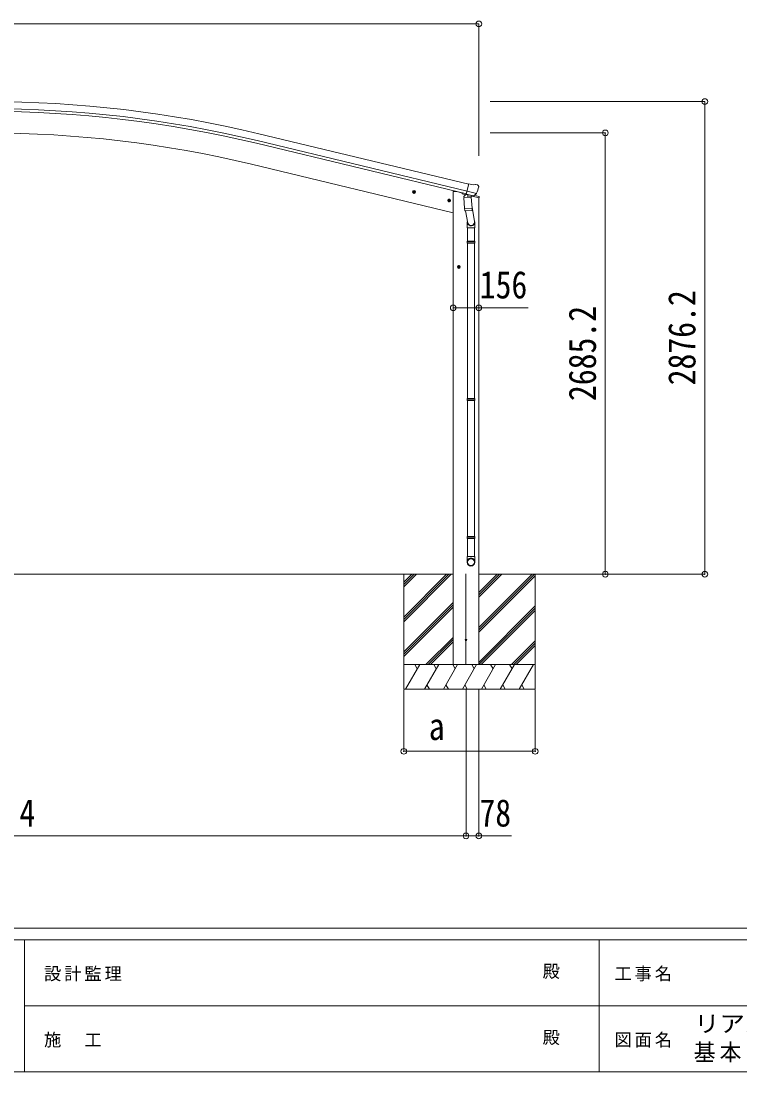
# Model space of a CAD drawing. Units: millimetres at full size. Extents: x -9783 to 9892, y -6828 to 6752.
# Drawn here: x -3991 to 388, y -6828 to -432 of the extents above; entities that cross this region are included whole.
import ezdxf
from ezdxf.enums import TextEntityAlignment as Align

# ---------------------------------------------------------------- set-up
doc = ezdxf.new("R2010")
doc.units = ezdxf.units.MM
doc.header["$LTSCALE"] = 35
doc.header["$PDMODE"] = 32
doc.header["$PDSIZE"] = 35
for name, color, linetype, lineweight in [('0-0_0', 7, 'Continuous', 9), ('0-1_本体', 4, 'Continuous', 9), ('0-2_部品', 7, 'Continuous', 9), ('0-8_PARTS2', 2, 'Continuous', 9), ('0-A_寸法', 6, 'Continuous', 9), ('F-0_240', 7, 'Continuous', 9)]:
    doc.layers.add(name, color=color, linetype=linetype, lineweight=lineweight)
doc.styles.add('ＭＳ ゴシック', font='')
doc.styles.get('ＭＳ ゴシック').set_extended_font_data('MS Gothic')

msp = doc.modelspace()

# ---------------------------------------------------------------- linework, layer by layer
at = {"layer": '0-0_0'}
for p, q in [((-7029.58, -3798.8), (-1359.43, -3798.8)), ((-1659.71, -3847.4), (-1611.11, -3798.79)), ((-1659.71, -3798.8), (-1659.71, -4498.8)), ((-1659.71, -4059.53), (-1398.98, -3798.8)), ((-1659.71, -4073.67), (-1384.84, -3798.8)), ((-1659.71, -4087.81), (-1370.69, -3798.8)), ((-1659.71, -3875.68), (-1582.83, -3798.8)), ((-1659.71, -3861.54), (-1596.97, -3798.8)), ((-1202.93, -3798.8), (-771.55, -3798.8)), ((-1202.93, -4123.24), (-878.48, -3798.8)), ((-1202.93, -4137.39), (-864.34, -3798.8)), ((-1202.93, -3939.4), (-1062.33, -3798.8)), ((-1202.93, -3925.26), (-1076.47, -3798.8)), ((-1202.93, -3911.11), (-1090.61, -3798.8)), ((-1202.93, -4151.53), (-859.71, -3808.31)), ((-859.71, -3798.8), (-859.71, -4498.8)), ((-1659.71, -4271.66), (-1358.93, -3970.88)), ((-1659.71, -4285.8), (-1358.93, -3985.02)), ((-1659.71, -4299.94), (-1358.93, -3999.16)), ((-1202.93, -4335.38), (-859.71, -3992.16)), ((-1202.21, -4348.8), (-859.71, -4006.3)), ((-1188.06, -4348.8), (-859.71, -4020.44)), ((-1524.72, -4348.8), (-1358.93, -4183.01)), ((-1510.57, -4348.8), (-1358.93, -4197.15)), ((-1496.43, -4348.8), (-1358.93, -4211.29)), ((-1004.22, -4348.8), (-859.71, -4204.29)), ((-990.07, -4348.8), (-859.71, -4218.43)), ((-975.93, -4348.8), (-859.71, -4232.58)), ((-859.71, -4348.8), (-1659.71, -4348.8)), ((-1649.42, -4498.8), (-1562.82, -4348.8)), ((-1577.82, -4374.78), (-1592.82, -4348.8)), ((-1533.95, -4498.8), (-1447.35, -4348.8)), ((-1462.35, -4374.78), (-1477.35, -4348.8)), ((-1418.48, -4498.8), (-1331.88, -4348.8)), ((-1346.88, -4374.78), (-1361.88, -4348.8)), ((-1326.71, -4348.8), (-1192.71, -4348.8)), ((-1303.01, -4498.8), (-1216.41, -4348.8)), ((-1231.41, -4374.78), (-1246.41, -4348.8)), ((-1187.54, -4498.8), (-1100.94, -4348.8)), ((-1115.94, -4374.78), (-1130.94, -4348.8)), ((-1072.07, -4498.8), (-985.47, -4348.8)), ((-1015.47, -4348.8), (-1000.47, -4374.78)), ((-956.6, -4498.8), (-870, -4348.8)), ((-1518.95, -4472.82), (-1503.95, -4498.8)), ((-1403.48, -4472.82), (-1388.48, -4498.8)), ((-1288.01, -4472.82), (-1273.01, -4498.8)), ((-1172.54, -4472.82), (-1157.54, -4498.8)), ((-1057.07, -4472.82), (-1042.07, -4498.8)), ((-941.6, -4472.82), (-926.6, -4498.8)), ((-1659.71, -4498.8), (-859.71, -4498.8))]:
    msp.add_line(p, q, dxfattribs=at)
at = {"layer": '0-1_本体'}
for p, q in [((-1264.61, -1425.07), (-2543.71, -1117.99)), ((-1278.62, -1483.42), (-2557.72, -1176.33)), ((-1274.69, -1467.05), (-2553.79, -1159.97)), ((-1359.18, -1598.8), (-2588.3, -1303.71)), ((-1359.18, -1598.8), (-2588.3, -1303.71)), ((-1359.18, -4348.8), (-1359.18, -1469.42)), ((-1359.18, -1469.42), (-1339.18, -1469.42)), ((-1339.18, -1469.42), (-1305.67, -1477.46)), ((-1203.68, -4348.8), (-1203.68, -1508.62))]:
    msp.add_line(p, q, dxfattribs=at)
for radius in [7073, 7029.83, 7013, 6882, 6882]:
    msp.add_arc((-4194.87, -7995.56), radius, 76.5, 103.5, dxfattribs=at)
at = {"layer": '0-2_部品'}
for p, q in [((-1607.34, -1470.31), (-1587.9, -1474.98)), ((-1599.75, -1465.45), (-1604.92, -1470.89)), ((-1599.95, -1482.37), (-1595.28, -1462.92)), ((-1592.45, -1467.2), (-1599.75, -1465.45)), ((-1590.32, -1474.4), (-1592.45, -1467.2)), ((-1217.27, -1481.29), (-1274.78, -1467.48)), ((-1238.28, -1429.67), (-1264.21, -1423.44)), ((-1238.28, -1429.67), (-1225.02, -1426.97)), ((-1210.53, -1430.16), (-1223.72, -1426.99)), ((-1207.44, -1432.41), (-1203.58, -1438.7)), ((-1203.22, -1440.98), (-1203.5, -1442.13)), ((-1595.49, -1479.84), (-1590.32, -1474.4)), ((-1393.42, -1521.67), (-1373.97, -1526.34)), ((-1385.83, -1516.81), (-1391, -1522.25)), ((-1386.03, -1533.73), (-1381.36, -1514.28)), ((-1378.53, -1518.56), (-1385.83, -1516.81)), ((-1381.57, -1531.2), (-1376.4, -1525.76)), ((-1376.4, -1525.76), (-1378.53, -1518.56)), ((-1305.65, -1476.92), (-1305.65, -1480.08)), ((-1283.61, -1489.31), (-1301.82, -1484.94)), ((-1294.35, -1506.84), (-1248.66, -1503.65)), ((-1289.68, -1573.68), (-1294.35, -1506.84)), ((-1279.93, -1485.07), (-1293.25, -1500.39)), ((-1293.25, -1500.39), (-1292.8, -1506.73)), ((-1278.99, -1485.01), (-1279.93, -1485.07)), ((-1275.91, -1487.48), (-1277.43, -1487.11)), ((-1239.2, -1496.29), (-1275.91, -1487.48)), ((-1269.95, -1489.3), (-1268.93, -1503.91)), ((-1241.74, -1498.3), (-1267.56, -1504.74)), ((-1250.44, -1500.47), (-1250.21, -1503.76)), ((-1248.66, -1503.65), (-1243.99, -1570.48)), ((-1236.83, -1496.77), (-1244.35, -1494.96)), ((-1201.1, -1509.12), (-1243.91, -1498.84)), ((-1241.04, -1496.52), (-1240.99, -1497.26)), ((-1237.67, -1496.66), (-1239.2, -1496.29)), ((-1234.13, -1496.2), (-1217.75, -1481.71)), ((-1230.34, -1492.85), (-1203.4, -1499.31)), ((-1201.1, -1502.23), (-1201.1, -1509.12)), ((-1289.68, -1573.68), (-1243.99, -1570.48)), ((-1289.66, -1573.68), (-1288.77, -1586.37)), ((-1244.97, -1585.09), (-1286.67, -1588)), ((-1283.13, -1587.76), (-1270.51, -1662.55)), ((-1244.35, -1565.36), (-1229.81, -1653.23)), ((-1243.13, -1582.95), (-1244, -1570.49)), ((-1243.52, -1584.31), (-1243.52, -1584.31)), ((-1273.66, -1655.74), (-1273.66, -1690.39)), ((-1227.66, -1690.39), (-1227.66, -1656.04)), ((-1273.66, -1690.39), (-1227.66, -1690.39)), ((-1271.66, -1690.39), (-1271.66, -1773.05)), ((-1229.66, -1690.39), (-1229.66, -1773.05)), ((-1273.66, -1775.05), (-1272.66, -1773.05)), ((-1273.66, -1775.05), (-1227.66, -1775.05)), ((-1273.66, -1775.05), (-1273.66, -1783.05)), ((-1273.66, -1783.05), (-1227.66, -1783.05)), ((-1273.66, -1783.05), (-1272.66, -1785.05)), ((-1272.66, -1773.05), (-1228.66, -1773.05)), ((-1272.66, -1785.05), (-1228.66, -1785.05)), ((-1271.66, -1785.05), (-1271.66, -2729.24)), ((-1229.66, -1785.05), (-1229.66, -2729.24)), ((-1227.66, -1775.05), (-1228.66, -1773.05)), ((-1335.16, -1928.92), (-1315.16, -1928.92)), ((-1328.92, -1922.42), (-1332.67, -1928.92)), ((-1321.41, -1922.42), (-1328.92, -1922.42)), ((-1325.16, -1938.92), (-1325.16, -1918.92)), ((-1317.66, -1928.92), (-1321.41, -1922.42)), ((-1321.41, -1935.42), (-1317.66, -1928.92)), ((-1273.66, -2731.24), (-1272.66, -2729.24)), ((-1273.66, -2731.24), (-1227.66, -2731.24)), ((-1273.66, -2731.24), (-1273.66, -2739.24)), ((-1273.66, -2739.24), (-1227.66, -2739.24)), ((-1273.66, -2739.24), (-1272.66, -2741.24)), ((-1272.66, -2729.24), (-1228.66, -2729.24)), ((-1272.66, -2741.24), (-1228.66, -2741.24)), ((-1271.66, -2741.24), (-1271.66, -3569.42)), ((-1229.66, -2741.24), (-1229.66, -3569.42)), ((-1227.66, -2731.24), (-1228.66, -2729.24)), ((-1273.66, -3571.42), (-1272.66, -3569.42)), ((-1273.66, -3571.42), (-1227.66, -3571.42)), ((-1273.66, -3571.42), (-1273.66, -3579.42)), ((-1273.66, -3579.42), (-1227.66, -3579.42)), ((-1273.66, -3579.42), (-1272.66, -3581.42)), ((-1272.66, -3569.42), (-1228.66, -3569.42)), ((-1272.66, -3581.42), (-1228.66, -3581.42)), ((-1271.66, -3581.42), (-1271.66, -3691.43)), ((-1229.66, -3581.42), (-1229.66, -3691.43)), ((-1227.66, -3571.42), (-1228.66, -3569.42)), ((-1273.66, -3725.57), (-1273.66, -3691.43)), ((-1273.66, -3691.43), (-1227.66, -3691.43)), ((-1227.66, -3725.57), (-1227.66, -3691.43))]:
    msp.add_line(p, q, dxfattribs=at)
for points in [[(-1604.92, -1470.89), (-1602.79, -1478.09), (-1595.49, -1479.84)], [(-1269.64, -1488.89), (-1279.36, -1486.56), (-1264.21, -1423.44)], [(-1391, -1522.25), (-1388.86, -1529.45), (-1381.57, -1531.2)], [(-1269.64, -1488.89), (-1269.4, -1489.04), (-1244.63, -1494.99), (-1244.35, -1494.96)], [(-1217, -1480.71), (-1217.59, -1481.56), (-1217.75, -1481.71)], [(-1227.66, -1775.05), (-1227.66, -1783.05), (-1228.66, -1785.05)], [(-1332.67, -1928.92), (-1328.92, -1935.42), (-1321.41, -1935.42)], [(-1227.66, -2731.24), (-1227.66, -2739.24), (-1228.66, -2741.24)], [(-1227.66, -3571.42), (-1227.66, -3579.42), (-1228.66, -3581.42)]]:
    msp.add_lwpolyline(points, dxfattribs=at)
for centre, radius in [((-1597.62, -1472.65), 8.5), ((-1597.62, -1472.65), 7.7), ((-1597.62, -1472.65), 6.5), ((-1383.7, -1524), 8.5), ((-1383.7, -1524), 7.7), ((-1383.7, -1524), 6.5), ((-1325.16, -1928.92), 8.5), ((-1325.16, -1928.92), 7.7), ((-1325.16, -1928.92), 6.5)]:
    msp.add_circle(centre, radius, dxfattribs=at)
at = {"layer": '0-2_部品', "color": 4}
msp.add_circle((-1281.43, -4198.8), 4.5, dxfattribs=at)
at = {"layer": '0-2_部品'}
for centre, radius, start, end in [((-1224.42, -1429.91), 3, 76.5, 101.5), ((-1400.3, -1394.88), 202.4, 334.90875, 346.5), ((-1211.7, -1435.02), 5, 31.5, 76.5), ((-1300.65, -1480.08), 5, 180, 256.5), ((-1277.32, -1486.63), 0.5, 221.23754, 256.5), ((-1270.55, -1489.39), 0.604, 7.79405, 79.40158), ((-1267.91, -1503.77), 1.03, 188.03431, 289.96103), ((-1241.99, -1497.33), 1, 284, 4), ((-1240.54, -1496.48), 0.5, 76.5, 184), ((-1237.55, -1496.17), 0.5, 256.5, 291.76246), ((-1204.1, -1502.23), 3, 0, 76.5), ((-1286.81, -1586.01), 2, 190.53157, 274), ((-1245.11, -1583.09), 2, 274, 322.59038), ((-1245.07, -1583.12), 1.95, 322.52234, 4.95983), ((-1257.66, -1656.04), 30, 0, 2.54858)]:
    msp.add_arc(centre, radius, start, end, dxfattribs=at)
for centre, major_axis, ratio, start_param, end_param in [((-1206.14, -1440.27), (1.57, -2.57), 0.99628, 0.7835347, 1.5707963), ((-1236.14, -1493.84), (0.73, -2.92), 0.997631, 5.8041905, 5.8929484), ((-1236.17, -1493.72), (-2.63, 3.16), 0.650902, 2.1145521, 2.1873627), ((-1236.11, -1493.94), (0.73, -2.92), 0.997631, 5.965759, 6.7621801), ((-1250.66, -1655.74), (-23, 0), 0.996195, 6.0000678, 10.0103449), ((-1250.66, -1655.74), (-21, 0), 0.996195, 0.3319459, 3.3482706), ((-1250.66, -3723.82), (23, 0), 0.996195, 6.2831853, 9.424778), ((-1250.66, -3725.57), (23, 0), 0.996195, 6.2831853, 9.424778), ((-1250.66, -3725.57), (0, -23.43), 0.981806, 4.712389, 7.8539816)]:
    msp.add_ellipse(centre, major_axis=major_axis, ratio=ratio, start_param=start_param, end_param=end_param, dxfattribs=at)
msp.add_ellipse((-1250.66, -3725.57), major_axis=(-21, 0), ratio=0.996195, dxfattribs=at)
at = {"layer": '0-8_PARTS2', "color": 6}
msp.add_line((-7186.08, -449.8), (-1203.06, -449.8), dxfattribs=at)
at = {"layer": '0-8_PARTS2'}
msp.add_line((-1281.43, -3796.3), (-1281.43, -4351.3), dxfattribs=at)
at = {"layer": '0-A_寸法'}
for p, q in [((-1203.06, -449.8), (-1203.06, -1252.13)), ((173.52, -922.56), (-1132.91, -922.56)), ((173.52, -3798.8), (173.52, -922.56)), ((-432.46, -1113.56), (-1132.91, -1113.56)), ((-432.46, -3798.8), (-432.46, -1113.56)), ((-1358.93, -2177.55), (-1202.93, -2177.55)), ((-1202.93, -2177.55), (-902.93, -2177.55)), ((-432.46, -3798.8), (-826.7, -3798.8)), ((173.52, -3798.8), (-432.46, -3798.8)), ((-1659.71, -4876.7), (-1659.71, -4502.29)), ((-1280.93, -5391.69), (-1280.93, -4502.29)), ((-1202.93, -5391.69), (-1202.93, -4502.29)), ((-859.71, -4876.7), (-859.71, -4502.29)), ((-859.71, -4876.7), (-1659.71, -4876.7)), ((-7108.31, -5391.69), (-1280.93, -5391.69)), ((-1280.93, -5391.69), (-1202.93, -5391.69)), ((-1202.93, -5391.69), (-1002.93, -5391.69))]:
    msp.add_line(p, q, dxfattribs=at)
for p in [(-1203.06, -449.8), (173.52, -922.56), (-432.46, -1113.56), (-1358.93, -2177.55), (-1202.93, -2177.55), (-432.46, -3798.8), (173.52, -3798.8), (-1659.71, -4876.7), (-859.71, -4876.7), (-1280.93, -5391.69), (-1202.93, -5391.69)]:
    msp.add_point(p, dxfattribs=at)
at = {"layer": 'F-0_240', "color": 5}
for p, q in [((-9783.03, -5953.1), (9396.97, -5953.1)), ((-9783.03, -6023.1), (6285.75, -6023.1)), ((-3969.25, -6023.1), (-3969.25, -6828.1)), ((-469.25, -6023.1), (-469.25, -6828.1)), ((-3969.25, -6425.6), (3205.75, -6425.6)), ((-9783.03, -6828.1), (9396.97, -6828.1))]:
    msp.add_line(p, q, dxfattribs=at)

# ---------------------------------------------------------------- texts
at = {"layer": '0-A_寸法', "color": 7, "style": 'ＭＳ ゴシック', "width": 0.85}
for s, p in [('156', (-1197.3, -2170.55)), ('a', (-1507.83, -4857.7)), ('5827.4', (-4483.37, -5384.69)), ('78', (-1199.18, -5384.69))]:
    msp.add_text(s, height=166.8, dxfattribs=at).set_placement(p, align=Align.BOTTOM_LEFT)
for s, p in [('2876.2', (166.52, -2649.43)), ('2685.2', (-439.46, -2744.93))]:
    msp.add_text(s, height=166.8, rotation=90, dxfattribs=at).set_placement(p, align=Align.BOTTOM_LEFT)
at = {"layer": 'F-0_240', "style": 'ＭＳ ゴシック'}
for p in [(-814.24, -6276.85), (-814.24, -6679.35)]:
    msp.add_text('殿', height=76.98, dxfattribs=at).set_placement(p, align=Align.BOTTOM_LEFT)
at = {"layer": 'F-0_240', "style": 'ＭＳ ゴシック', "width": 1.1}
msp.add_text('リアルポートⅣ\u3000ワイドタイプ', height=102.6, dxfattribs=at).set_placement((109.35, -6616.22), align=Align.BOTTOM_LEFT)
at = {"layer": 'F-0_240', "attachment_point": 7, "style": 'ＭＳ ゴシック'}
for s, insert, char_height in [('\\T1.17;設計監理', (-3851.04, -6276.85), 76.98), ('\\T1.17;工事名', (-376.96, -6276.85), 76.98), ('\\T1.17;施\u3000工', (-3851.04, -6679.35), 76.98), ('\\T1.17;図面名', (-376.96, -6679.35), 76.98), ('\\T1.19;\\W0.95;基本(2台用)\\~L50-W60\\~標準柱', (105.77, -6786.55), 102.6)]:
    msp.add_mtext(s, dxfattribs=dict(at, insert=insert, char_height=char_height))

doc.saveas('drawing.dxf')
